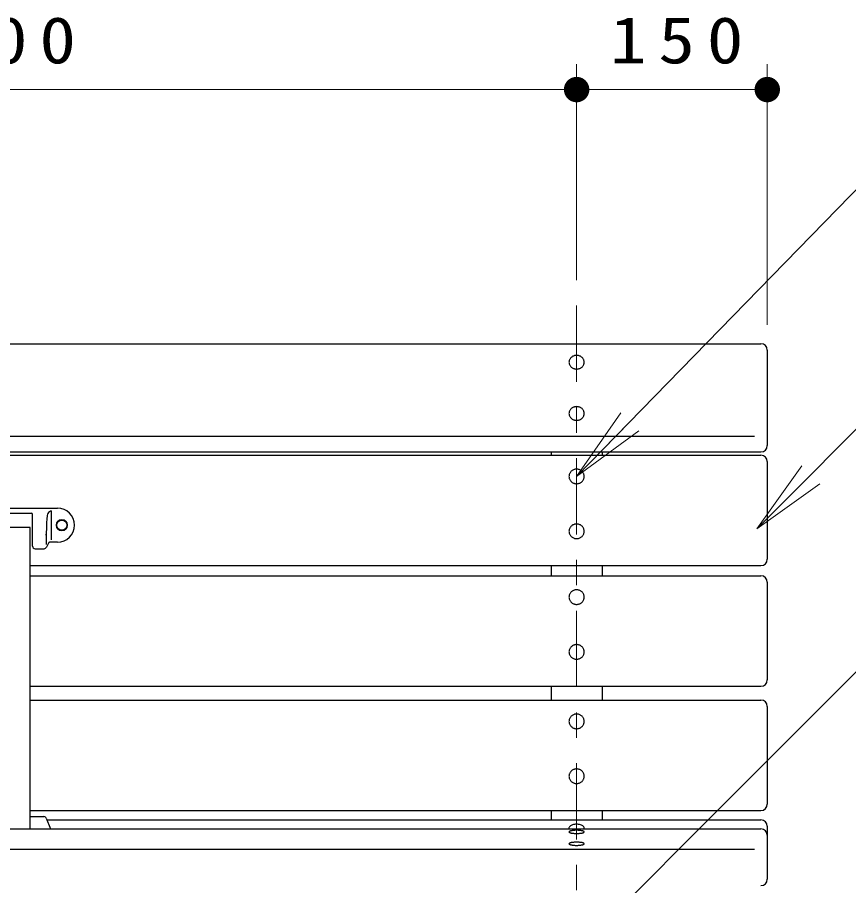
# Model space of a CAD drawing. Units: millimetres on the paper, scale 1:20. Extents: x -365 to 12, y -47 to 257.
# Drawn here: x -252.72 to -220.02, y 110.2 to 144.36 of the extents above; entities that cross this region are included whole.
import ezdxf

# ---------------------------------------------------------------- set-up
doc = ezdxf.new("R2010")
doc.units = ezdxf.units.MM
doc.linetypes.add('USER2', pattern=[6, 3, -1, 1, -1])
doc.layers.add('LY_1', color=4, linetype='Continuous', lineweight=25)
doc.styles.add('ＭＳ ゴシック', font='')
doc.styles.get('ＭＳ ゴシック').set_extended_font_data('MS Gothic')

# ---------------------------------------------------------------- blocks, each defined once
blk = doc.blocks.new('filled_dot')
at = {"color": 0, "linetype": 'Continuous', "lineweight": -2, "const_width": 1.25}
blk.add_lwpolyline([(-0.625, 0, 1), (0.625, 0, 1)], format="xyb", close=True, dxfattribs=at)

msp = doc.modelspace()

# ---------------------------------------------------------------- linework, layer by layer
at = {"layer": 'LY_1', "color": 7, "lineweight": 13}
for p, q in [((-230.717, 134.015), (-230.717, 142.515)), ((-223.217, 132.265), (-223.217, 142.515)), ((-275.717, 141.515), (-230.717, 141.515)), ((-230.717, 141.515), (-223.217, 141.515)), ((-230.717, 126.295), (-228.981, 128.792)), ((-230.717, 126.295), (-228.623, 128.443)), ((-228.265, 128.094), (-230.717, 126.295)), ((-223.631, 124.238), (-221.863, 126.713)), ((-223.631, 124.238), (-221.509, 126.359)), ((-221.156, 126.006), (-223.631, 124.238))]:
    msp.add_line(p, q, dxfattribs=at)
at = {"layer": 'LY_1', "color": 7, "linetype": 'USER2', "lineweight": 13}
msp.add_line((-230.717, 133.015), (-230.717, 91.584), dxfattribs=at)
at = {"layer": 'LY_1'}
for p, q in [((-282.967, 131.515), (-223.467, 131.515)), ((-223.217, 131.265), (-223.217, 127.511)), ((-282.967, 127.261), (-223.467, 127.261)), ((-282.967, 127.132), (-223.467, 127.132)), ((-231.717, 127.261), (-231.717, 127.132)), ((-229.717, 127.261), (-229.717, 127.132)), ((-223.217, 126.882), (-223.217, 123.039)), ((-252.217, 122.789), (-223.467, 122.789)), ((-231.717, 122.789), (-231.717, 122.386)), ((-229.717, 122.789), (-229.717, 122.386)), ((-252.217, 122.386), (-223.467, 122.386)), ((-223.217, 122.136), (-223.217, 118.293)), ((-252.217, 118.043), (-223.467, 118.043)), ((-231.717, 118.043), (-231.717, 117.497)), ((-229.717, 118.043), (-229.717, 117.497)), ((-252.217, 117.497), (-223.467, 117.497)), ((-223.217, 117.247), (-223.217, 113.403)), ((-252.217, 113.153), (-223.467, 113.153)), ((-231.717, 113.153), (-231.717, 112.784)), ((-229.717, 113.153), (-229.717, 112.784)), ((-251.555, 112.784), (-223.467, 112.784)), ((-282.967, 112.427), (-223.467, 112.427)), ((-223.217, 112.534), (-223.217, 110.448))]:
    msp.add_line(p, q, dxfattribs=at)
at = {"layer": 'LY_1', "color": 7}
for p, q in [((-282.717, 127.876), (-223.717, 127.876)), ((-255.292, 125.054), (-252.217, 125.054)), ((-252.217, 125.054), (-251.142, 125.054)), ((-254.263, 124.846), (-252.217, 124.846)), ((-252.217, 124.846), (-252.172, 124.846)), ((-252.122, 123.554), (-252.122, 124.796)), ((-251.386, 124.942), (-251.386, 123.805)), ((-252.217, 124.284), (-254.217, 124.284)), ((-252.217, 112.427), (-252.217, 124.284)), ((-251.582, 124.029), (-251.582, 123.612)), ((-251.479, 123.691), (-251.576, 123.507)), ((-251.142, 123.704), (-251.457, 123.704)), ((-252.022, 123.454), (-251.665, 123.454)), ((-252.217, 112.914), (-251.673, 112.914)), ((-251.58, 112.849), (-251.42, 112.427)), ((-282.717, 111.637), (-223.717, 111.637))]:
    msp.add_line(p, q, dxfattribs=at)
at = {"layer": 'LY_1', "color": 7, "lineweight": 13}
for points in [[(-230.717, 126.295), (-218.403, 138.924), (-170.017, 138.924)], [(-223.631, 124.238), (-218.327, 129.541), (-182.307, 129.541)], [(-236.419, 101.901), (-218.09, 120.229), (-185.059, 120.229)]]:
    msp.add_lwpolyline(points, dxfattribs=at)
at = {"layer": 'LY_1'}
for points in [[(-230.417, 130.789), (-230.418, 130.812), (-230.422, 130.835), (-230.428, 130.858), (-230.435, 130.88), (-230.445, 130.902), (-230.458, 130.923), (-230.472, 130.943), (-230.488, 130.961), (-230.505, 130.979), (-230.525, 130.994), (-230.545, 131.009), (-230.567, 131.021), (-230.591, 131.032), (-230.615, 131.041), (-230.64, 131.048), (-230.665, 131.053), (-230.691, 131.056), (-230.717, 131.057), (-230.744, 131.056), (-230.769, 131.053), (-230.795, 131.048), (-230.82, 131.041), (-230.844, 131.032), (-230.867, 131.021), (-230.889, 131.009), (-230.91, 130.994), (-230.93, 130.979), (-230.947, 130.961), (-230.963, 130.943), (-230.977, 130.923), (-230.989, 130.902), (-230.999, 130.88), (-231.007, 130.858), (-231.013, 130.835), (-231.016, 130.812), (-231.017, 130.789), (-231.016, 130.765), (-231.013, 130.742), (-231.007, 130.719), (-230.999, 130.697), (-230.989, 130.675), (-230.977, 130.654), (-230.963, 130.634), (-230.947, 130.616), (-230.93, 130.598), (-230.91, 130.583), (-230.889, 130.568), (-230.867, 130.556), (-230.844, 130.545), (-230.82, 130.536), (-230.795, 130.529), (-230.769, 130.524), (-230.744, 130.521), (-230.717, 130.52), (-230.691, 130.521), (-230.665, 130.524), (-230.64, 130.529), (-230.615, 130.536), (-230.591, 130.545), (-230.567, 130.556), (-230.545, 130.568), (-230.525, 130.583), (-230.505, 130.598), (-230.488, 130.616), (-230.472, 130.634), (-230.458, 130.654), (-230.445, 130.675), (-230.435, 130.697), (-230.428, 130.719), (-230.422, 130.742), (-230.418, 130.765)], [(-230.417, 128.772), (-230.418, 128.795), (-230.422, 128.819), (-230.428, 128.842), (-230.435, 128.864), (-230.445, 128.886), (-230.458, 128.906), (-230.472, 128.926), (-230.488, 128.945), (-230.505, 128.962), (-230.525, 128.978), (-230.545, 128.992), (-230.567, 129.005), (-230.591, 129.016), (-230.615, 129.025), (-230.64, 129.032), (-230.665, 129.037), (-230.691, 129.04), (-230.717, 129.041), (-230.744, 129.04), (-230.769, 129.037), (-230.795, 129.032), (-230.82, 129.025), (-230.844, 129.016), (-230.867, 129.005), (-230.889, 128.992), (-230.91, 128.978), (-230.93, 128.962), (-230.947, 128.945), (-230.963, 128.926), (-230.977, 128.906), (-230.989, 128.886), (-230.999, 128.864), (-231.007, 128.842), (-231.013, 128.819), (-231.016, 128.795), (-231.017, 128.772), (-231.016, 128.748), (-231.013, 128.725), (-231.007, 128.702), (-230.999, 128.68), (-230.989, 128.658), (-230.977, 128.637), (-230.963, 128.618), (-230.947, 128.599), (-230.93, 128.582), (-230.91, 128.566), (-230.889, 128.552), (-230.867, 128.539), (-230.844, 128.528), (-230.82, 128.519), (-230.795, 128.512), (-230.769, 128.507), (-230.744, 128.504), (-230.717, 128.503), (-230.691, 128.504), (-230.665, 128.507), (-230.64, 128.512), (-230.615, 128.519), (-230.591, 128.528), (-230.567, 128.539), (-230.545, 128.552), (-230.525, 128.566), (-230.505, 128.582), (-230.488, 128.599), (-230.472, 128.618), (-230.458, 128.637), (-230.445, 128.658), (-230.435, 128.68), (-230.428, 128.702), (-230.422, 128.725), (-230.418, 128.748)], [(-230.417, 126.295), (-230.418, 126.32), (-230.422, 126.345), (-230.428, 126.369), (-230.435, 126.393), (-230.445, 126.416), (-230.458, 126.439), (-230.472, 126.46), (-230.488, 126.48), (-230.505, 126.498), (-230.525, 126.515), (-230.545, 126.53), (-230.567, 126.544), (-230.591, 126.556), (-230.615, 126.565), (-230.64, 126.573), (-230.665, 126.578), (-230.691, 126.581), (-230.717, 126.582), (-230.744, 126.581), (-230.769, 126.578), (-230.795, 126.573), (-230.82, 126.565), (-230.844, 126.556), (-230.867, 126.544), (-230.889, 126.53), (-230.91, 126.515), (-230.93, 126.498), (-230.947, 126.48), (-230.963, 126.46), (-230.977, 126.439), (-230.989, 126.416), (-230.999, 126.393), (-231.007, 126.369), (-231.013, 126.345), (-231.016, 126.32), (-231.017, 126.295), (-231.016, 126.27), (-231.013, 126.245), (-231.007, 126.22), (-230.999, 126.196), (-230.989, 126.173), (-230.977, 126.151), (-230.963, 126.13), (-230.947, 126.11), (-230.93, 126.091), (-230.91, 126.074), (-230.889, 126.059), (-230.867, 126.046), (-230.844, 126.034), (-230.82, 126.025), (-230.795, 126.017), (-230.769, 126.012), (-230.744, 126.008), (-230.717, 126.007), (-230.691, 126.008), (-230.665, 126.012), (-230.64, 126.017), (-230.615, 126.025), (-230.591, 126.034), (-230.567, 126.046), (-230.545, 126.059), (-230.525, 126.074), (-230.505, 126.091), (-230.488, 126.11), (-230.472, 126.13), (-230.458, 126.151), (-230.445, 126.173), (-230.435, 126.196), (-230.428, 126.22), (-230.422, 126.245), (-230.418, 126.27)], [(-230.417, 124.138), (-230.418, 124.163), (-230.422, 124.188), (-230.428, 124.212), (-230.435, 124.236), (-230.445, 124.259), (-230.458, 124.281), (-230.472, 124.303), (-230.488, 124.322), (-230.505, 124.341), (-230.525, 124.358), (-230.545, 124.373), (-230.567, 124.387), (-230.591, 124.398), (-230.615, 124.408), (-230.64, 124.415), (-230.665, 124.421), (-230.691, 124.424), (-230.717, 124.425), (-230.744, 124.424), (-230.769, 124.421), (-230.795, 124.415), (-230.82, 124.408), (-230.844, 124.398), (-230.867, 124.387), (-230.889, 124.373), (-230.91, 124.358), (-230.93, 124.341), (-230.947, 124.322), (-230.963, 124.303), (-230.977, 124.281), (-230.989, 124.259), (-230.999, 124.236), (-231.007, 124.212), (-231.013, 124.188), (-231.016, 124.163), (-231.017, 124.138), (-231.016, 124.113), (-231.013, 124.088), (-231.007, 124.063), (-230.999, 124.039), (-230.989, 124.016), (-230.977, 123.994), (-230.963, 123.973), (-230.947, 123.953), (-230.93, 123.934), (-230.91, 123.917), (-230.889, 123.902), (-230.867, 123.889), (-230.844, 123.877), (-230.82, 123.867), (-230.795, 123.86), (-230.769, 123.854), (-230.744, 123.851), (-230.717, 123.85), (-230.691, 123.851), (-230.665, 123.854), (-230.64, 123.86), (-230.615, 123.867), (-230.591, 123.877), (-230.567, 123.889), (-230.545, 123.902), (-230.525, 123.917), (-230.505, 123.934), (-230.488, 123.953), (-230.472, 123.973), (-230.458, 123.994), (-230.445, 124.016), (-230.435, 124.039), (-230.428, 124.063), (-230.422, 124.088), (-230.418, 124.113)], [(-230.417, 121.549), (-230.418, 121.574), (-230.422, 121.599), (-230.428, 121.623), (-230.435, 121.647), (-230.445, 121.671), (-230.458, 121.693), (-230.472, 121.714), (-230.488, 121.734), (-230.505, 121.752), (-230.525, 121.769), (-230.545, 121.785), (-230.567, 121.798), (-230.591, 121.81), (-230.615, 121.819), (-230.64, 121.827), (-230.665, 121.832), (-230.691, 121.836), (-230.717, 121.837), (-230.744, 121.836), (-230.769, 121.832), (-230.795, 121.827), (-230.82, 121.819), (-230.844, 121.81), (-230.867, 121.798), (-230.889, 121.785), (-230.91, 121.769), (-230.93, 121.752), (-230.947, 121.734), (-230.963, 121.714), (-230.977, 121.693), (-230.989, 121.671), (-230.999, 121.647), (-231.007, 121.623), (-231.013, 121.599), (-231.016, 121.574), (-231.017, 121.549), (-231.016, 121.524), (-231.013, 121.499), (-231.007, 121.475), (-230.999, 121.451), (-230.989, 121.427), (-230.977, 121.405), (-230.963, 121.384), (-230.947, 121.364), (-230.93, 121.346), (-230.91, 121.329), (-230.889, 121.313), (-230.867, 121.3), (-230.844, 121.288), (-230.82, 121.279), (-230.795, 121.271), (-230.769, 121.266), (-230.744, 121.262), (-230.717, 121.261), (-230.691, 121.262), (-230.665, 121.266), (-230.64, 121.271), (-230.615, 121.279), (-230.591, 121.288), (-230.567, 121.3), (-230.545, 121.313), (-230.525, 121.329), (-230.505, 121.346), (-230.488, 121.364), (-230.472, 121.384), (-230.458, 121.405), (-230.445, 121.427), (-230.435, 121.451), (-230.428, 121.475), (-230.422, 121.499), (-230.418, 121.524)], [(-230.417, 119.392), (-230.418, 119.417), (-230.422, 119.442), (-230.428, 119.466), (-230.435, 119.49), (-230.445, 119.513), (-230.458, 119.536), (-230.472, 119.557), (-230.488, 119.577), (-230.505, 119.595), (-230.525, 119.612), (-230.545, 119.627), (-230.567, 119.641), (-230.591, 119.652), (-230.615, 119.662), (-230.64, 119.67), (-230.665, 119.675), (-230.691, 119.678), (-230.717, 119.679), (-230.744, 119.678), (-230.769, 119.675), (-230.795, 119.67), (-230.82, 119.662), (-230.844, 119.652), (-230.867, 119.641), (-230.889, 119.627), (-230.91, 119.612), (-230.93, 119.595), (-230.947, 119.577), (-230.963, 119.557), (-230.977, 119.536), (-230.989, 119.513), (-230.999, 119.49), (-231.007, 119.466), (-231.013, 119.442), (-231.016, 119.417), (-231.017, 119.392), (-231.016, 119.367), (-231.013, 119.342), (-231.007, 119.317), (-230.999, 119.293), (-230.989, 119.27), (-230.977, 119.248), (-230.963, 119.227), (-230.947, 119.207), (-230.93, 119.188), (-230.91, 119.171), (-230.889, 119.156), (-230.867, 119.143), (-230.844, 119.131), (-230.82, 119.121), (-230.795, 119.114), (-230.769, 119.109), (-230.744, 119.105), (-230.717, 119.104), (-230.691, 119.105), (-230.665, 119.109), (-230.64, 119.114), (-230.615, 119.121), (-230.591, 119.131), (-230.567, 119.143), (-230.545, 119.156), (-230.525, 119.171), (-230.505, 119.188), (-230.488, 119.207), (-230.472, 119.227), (-230.458, 119.248), (-230.445, 119.27), (-230.435, 119.293), (-230.428, 119.317), (-230.422, 119.342), (-230.418, 119.367)], [(-230.417, 116.659), (-230.418, 116.684), (-230.422, 116.709), (-230.428, 116.734), (-230.435, 116.758), (-230.445, 116.781), (-230.458, 116.803), (-230.472, 116.824), (-230.488, 116.844), (-230.505, 116.863), (-230.525, 116.88), (-230.545, 116.895), (-230.567, 116.908), (-230.591, 116.92), (-230.615, 116.93), (-230.64, 116.937), (-230.665, 116.943), (-230.691, 116.946), (-230.717, 116.947), (-230.744, 116.946), (-230.769, 116.943), (-230.795, 116.937), (-230.82, 116.93), (-230.844, 116.92), (-230.867, 116.908), (-230.889, 116.895), (-230.91, 116.88), (-230.93, 116.863), (-230.947, 116.844), (-230.963, 116.824), (-230.977, 116.803), (-230.989, 116.781), (-230.999, 116.758), (-231.007, 116.734), (-231.013, 116.709), (-231.016, 116.684), (-231.017, 116.659), (-231.016, 116.634), (-231.013, 116.609), (-231.007, 116.585), (-230.999, 116.561), (-230.989, 116.538), (-230.977, 116.515), (-230.963, 116.494), (-230.947, 116.474), (-230.93, 116.456), (-230.91, 116.439), (-230.889, 116.424), (-230.867, 116.41), (-230.844, 116.399), (-230.82, 116.389), (-230.795, 116.381), (-230.769, 116.376), (-230.744, 116.373), (-230.717, 116.372), (-230.691, 116.373), (-230.665, 116.376), (-230.64, 116.381), (-230.615, 116.389), (-230.591, 116.399), (-230.567, 116.41), (-230.545, 116.424), (-230.525, 116.439), (-230.505, 116.456), (-230.488, 116.474), (-230.472, 116.494), (-230.458, 116.515), (-230.445, 116.538), (-230.435, 116.561), (-230.428, 116.585), (-230.422, 116.609), (-230.418, 116.634)], [(-230.417, 114.502), (-230.418, 114.527), (-230.422, 114.552), (-230.428, 114.577), (-230.435, 114.6), (-230.445, 114.624), (-230.458, 114.646), (-230.472, 114.667), (-230.488, 114.687), (-230.505, 114.705), (-230.525, 114.722), (-230.545, 114.738), (-230.567, 114.751), (-230.591, 114.763), (-230.615, 114.772), (-230.64, 114.78), (-230.665, 114.785), (-230.691, 114.789), (-230.717, 114.79), (-230.744, 114.789), (-230.769, 114.785), (-230.795, 114.78), (-230.82, 114.772), (-230.844, 114.763), (-230.867, 114.751), (-230.889, 114.738), (-230.91, 114.722), (-230.93, 114.705), (-230.947, 114.687), (-230.963, 114.667), (-230.977, 114.646), (-230.989, 114.624), (-230.999, 114.6), (-231.007, 114.577), (-231.013, 114.552), (-231.016, 114.527), (-231.017, 114.502), (-231.016, 114.477), (-231.013, 114.452), (-231.007, 114.428), (-230.999, 114.404), (-230.989, 114.381), (-230.977, 114.358), (-230.963, 114.337), (-230.947, 114.317), (-230.93, 114.299), (-230.91, 114.282), (-230.889, 114.266), (-230.867, 114.253), (-230.844, 114.241), (-230.82, 114.232), (-230.795, 114.224), (-230.769, 114.219), (-230.744, 114.216), (-230.717, 114.214), (-230.691, 114.216), (-230.665, 114.219), (-230.64, 114.224), (-230.615, 114.232), (-230.591, 114.241), (-230.567, 114.253), (-230.545, 114.266), (-230.525, 114.282), (-230.505, 114.299), (-230.488, 114.317), (-230.472, 114.337), (-230.458, 114.358), (-230.445, 114.381), (-230.435, 114.404), (-230.428, 114.428), (-230.422, 114.452), (-230.418, 114.477)], [(-230.417, 112.313), (-230.418, 112.318), (-230.422, 112.323), (-230.428, 112.329), (-230.435, 112.334), (-230.445, 112.339), (-230.458, 112.344), (-230.472, 112.348), (-230.488, 112.353), (-230.505, 112.357), (-230.525, 112.36), (-230.545, 112.364), (-230.567, 112.367), (-230.591, 112.369), (-230.615, 112.371), (-230.64, 112.373), (-230.665, 112.374), (-230.691, 112.375), (-230.717, 112.375), (-230.744, 112.375), (-230.769, 112.374), (-230.795, 112.373), (-230.82, 112.371), (-230.844, 112.369), (-230.867, 112.367), (-230.889, 112.364), (-230.91, 112.36), (-230.93, 112.357), (-230.947, 112.353), (-230.963, 112.348), (-230.977, 112.344), (-230.989, 112.339), (-230.999, 112.334), (-231.007, 112.329), (-231.013, 112.323), (-231.016, 112.318), (-231.017, 112.313), (-231.016, 112.307), (-231.013, 112.302), (-231.007, 112.296), (-230.999, 112.291), (-230.989, 112.286), (-230.977, 112.281), (-230.963, 112.277), (-230.947, 112.272), (-230.93, 112.268), (-230.91, 112.265), (-230.889, 112.261), (-230.867, 112.259), (-230.844, 112.256), (-230.82, 112.254), (-230.795, 112.252), (-230.769, 112.251), (-230.744, 112.25), (-230.717, 112.25), (-230.691, 112.25), (-230.665, 112.251), (-230.64, 112.252), (-230.615, 112.254), (-230.591, 112.256), (-230.567, 112.259), (-230.545, 112.261), (-230.525, 112.265), (-230.505, 112.268), (-230.488, 112.272), (-230.472, 112.277), (-230.458, 112.281), (-230.445, 112.286), (-230.435, 112.291), (-230.428, 112.296), (-230.422, 112.302), (-230.418, 112.307)], [(-230.417, 111.845), (-230.418, 111.85), (-230.422, 111.856), (-230.428, 111.861), (-230.435, 111.866), (-230.445, 111.871), (-230.458, 111.876), (-230.472, 111.881), (-230.488, 111.885), (-230.505, 111.889), (-230.525, 111.893), (-230.545, 111.896), (-230.567, 111.899), (-230.591, 111.901), (-230.615, 111.903), (-230.64, 111.905), (-230.665, 111.906), (-230.691, 111.907), (-230.717, 111.907), (-230.744, 111.907), (-230.769, 111.906), (-230.795, 111.905), (-230.82, 111.903), (-230.844, 111.901), (-230.867, 111.899), (-230.889, 111.896), (-230.91, 111.893), (-230.93, 111.889), (-230.947, 111.885), (-230.963, 111.881), (-230.977, 111.876), (-230.989, 111.871), (-230.999, 111.866), (-231.007, 111.861), (-231.013, 111.856), (-231.016, 111.85), (-231.017, 111.845), (-231.016, 111.839), (-231.013, 111.834), (-231.007, 111.829), (-230.999, 111.823), (-230.989, 111.818), (-230.977, 111.814), (-230.963, 111.809), (-230.947, 111.805), (-230.93, 111.801), (-230.91, 111.797), (-230.889, 111.794), (-230.867, 111.791), (-230.844, 111.788), (-230.82, 111.786), (-230.795, 111.784), (-230.769, 111.783), (-230.744, 111.783), (-230.717, 111.782), (-230.691, 111.783), (-230.665, 111.783), (-230.64, 111.784), (-230.615, 111.786), (-230.591, 111.788), (-230.567, 111.791), (-230.545, 111.794), (-230.525, 111.797), (-230.505, 111.801), (-230.488, 111.805), (-230.472, 111.809), (-230.458, 111.814), (-230.445, 111.818), (-230.435, 111.823), (-230.428, 111.829), (-230.422, 111.834), (-230.418, 111.839)]]:
    msp.add_lwpolyline(points, close=True, dxfattribs=at)
at = {"layer": 'LY_1', "color": 7}
msp.add_lwpolyline([(-251.386, 124.942), (-251.423, 124.924), (-251.458, 124.901), (-251.488, 124.874), (-251.513, 124.841), (-251.531, 124.805), (-251.543, 124.763), (-251.551, 124.714), (-251.556, 124.658), (-251.561, 124.589), (-251.565, 124.513), (-251.569, 124.433), (-251.572, 124.351), (-251.575, 124.271), (-251.577, 124.196), (-251.578, 124.127), (-251.579, 124.069), (-251.58, 124.023), (-251.581, 123.994), (-251.581, 123.983), (-251.582, 123.994), (-251.582, 124.029)], dxfattribs=at)
at = {"layer": 'LY_1'}
msp.add_lwpolyline([(-230.423, 112.427), (-230.418, 112.448), (-230.418, 112.469), (-230.424, 112.49), (-230.435, 112.51), (-230.452, 112.529), (-230.473, 112.547), (-230.499, 112.563), (-230.529, 112.577), (-230.563, 112.589), (-230.599, 112.599), (-230.638, 112.606), (-230.678, 112.61), (-230.719, 112.611), (-230.76, 112.61), (-230.8, 112.605), (-230.839, 112.598), (-230.875, 112.589), (-230.908, 112.576), (-230.938, 112.562), (-230.964, 112.546), (-230.985, 112.528), (-231.001, 112.508), (-231.012, 112.488), (-231.017, 112.467), (-231.017, 112.447), (-231.011, 112.427)], dxfattribs=at)
at = {"layer": 'LY_1', "color": 7, "lineweight": 13}
msp.add_circle((-250.967, 124.379), 0.225, dxfattribs=at)
at = {"layer": 'LY_1', "color": 7}
msp.add_circle((-250.967, 124.379), 0.2, dxfattribs=at)
at = {"layer": 'LY_1'}
for centre, start, end in [((-223.467, 131.265), 0, 90), ((-223.467, 127.511), 270, 0), ((-223.467, 126.882), 0, 90), ((-223.467, 123.039), 270, 0), ((-223.467, 122.136), 0, 90), ((-223.467, 118.293), 270, 0), ((-223.467, 117.247), 0, 90), ((-223.467, 113.403), 270, 0), ((-223.467, 112.534), 0, 90), ((-223.467, 112.177), 0, 90), ((-223.467, 110.448), 270, 0)]:
    msp.add_arc(centre, 0.25, start, end, dxfattribs=at)
at = {"layer": 'LY_1', "color": 7}
for centre, radius, start, end in [((-251.142, 124.379), 0.675, 270, 90), ((-252.172, 124.796), 0.05, 360, 90), ((-251.457, 123.679), 0.025, 90, 152.1325), ((-252.022, 123.554), 0.1, 180, 270), ((-251.665, 123.554), 0.1, 270, 332.1325), ((-251.673, 112.814), 0.1, 20.7969, 90)]:
    msp.add_arc(centre, radius, start, end, dxfattribs=at)

# ---------------------------------------------------------------- block references
at = {"layer": 'LY_1', "color": 7, "lineweight": 13, "xscale": 0.4, "yscale": 0.4}
msp.add_blockref('filled_dot', (-230.717, 141.515), dxfattribs=at)
at = {"layer": 'LY_1', "color": 7, "lineweight": 13, "xscale": 0.4, "yscale": 0.4, "rotation": 180}
for p in [(-230.717, 141.515), (-223.217, 141.515)]:
    msp.add_blockref('filled_dot', p, dxfattribs=at)

# ---------------------------------------------------------------- texts
at = {"layer": 'LY_1', "color": 7, "char_height": 1.833, "attachment_point": 8, "style": 'ＭＳ ゴシック'}
for s, insert in [('\\T1.33;\\W1.15;900', (-252.801, 142.515)), ('\\T1.33;\\W1.15;150', (-226.546, 142.515))]:
    msp.add_mtext(s, dxfattribs=dict(at, insert=insert))

doc.saveas('drawing.dxf')
